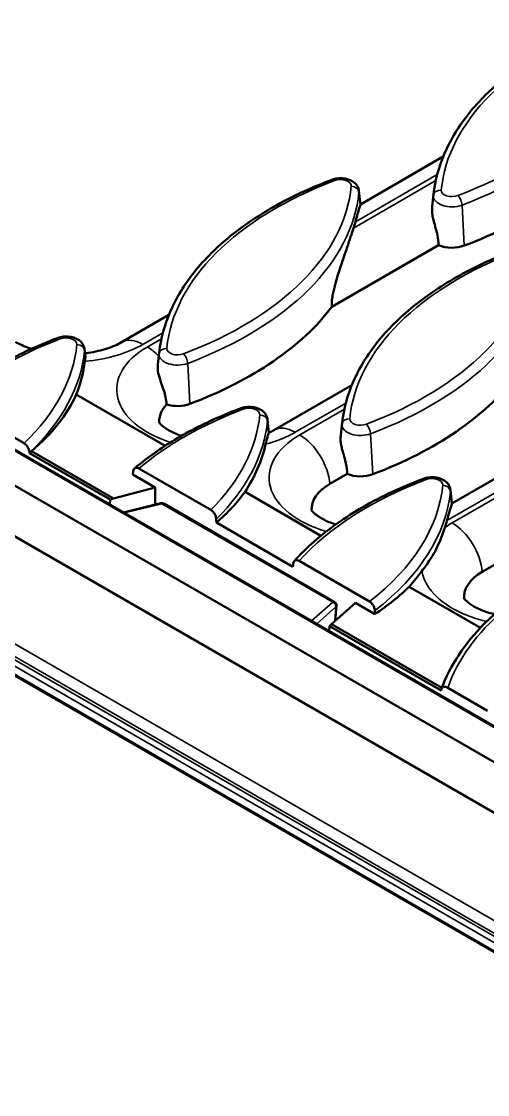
# Model space of a CAD drawing. Header units: millimetres. Extents: x 0 to 1485, y 0 to 1050.
# Drawn here: x 58.9 to 88.9, y 274.8 to 344 of the extents above; entities that cross this region are included whole.
import ezdxf

# ---------------------------------------------------------------- set-up
doc = ezdxf.new("R2010")
doc.units = ezdxf.units.MM
doc.header["$LTSCALE"] = 2.5
doc.layers.add('Sichtbar (ISO)', color=7, linetype='Continuous', lineweight=50)
doc.layers.add('Sichtbar schmal (ISO)', color=7, linetype='Continuous', lineweight=35)

msp = doc.modelspace()

# ---------------------------------------------------------------- linework, layer by layer
at = {"layer": 'Sichtbar (ISO)'}
for p, q in [((80.711, 332.161), (86.044, 335.241)), ((80.618, 333.029), (80.714, 332.133)), ((85.428, 332.813), (85.343, 332.026)), ((78.867, 325.554), (85.751, 329.528)), ((65.313, 323.272), (68.367, 325.035)), ((62.94, 322.823), (62.993, 322.332)), ((67.75, 322.607), (67.667, 321.831)), ((75.134, 317.602), (80.152, 320.499)), ((405.172, 116.161), (51.619, 320.286)), ((68.122, 316.592), (62.395, 319.899)), ((49.549, 319.15), (403.102, 115.026)), ((54.39, 319.439), (59.036, 316.756)), ((74.725, 318.287), (74.818, 317.421)), ((79.535, 318.071), (79.451, 317.284)), ((64.799, 313.204), (59.521, 316.251)), ((59.386, 316.162), (59.388, 316.124)), ((64.575, 313.129), (59.388, 316.124)), ((86.603, 312.883), (91.937, 315.962)), ((66.045, 314.75), (66.069, 314.957)), ((66.441, 315.135), (71.069, 312.463)), ((67.487, 313.918), (66.045, 314.75)), ((78.737, 314.138), (79.858, 314.786)), ((67.487, 313.918), (64.799, 313.204)), ((67.476, 312.801), (67.487, 313.918)), ((78.168, 310.792), (73.274, 313.618)), ((86.51, 313.751), (86.606, 312.855)), ((64.572, 312.807), (64.575, 313.129)), ((64.799, 313.204), (64.575, 313.129)), ((65.453, 312.298), (67.848, 312.893)), ((79.045, 306.509), (68.033, 312.867)), ((71.421, 311.867), (71.423, 311.829)), ((71.43, 311.641), (76.359, 308.796)), ((88.558, 308.468), (91.643, 310.249)), ((76.378, 308.968), (76.382, 309.003)), ((76.763, 309.176), (81.296, 306.558)), ((48.187, 307.69), (403.051, 102.809)), ((88.445, 304.859), (83.853, 307.51)), ((78.847, 305.093), (80.386, 306.471)), ((79.09, 305.311), (79.169, 306.272)), ((81.646, 305.743), (80.386, 306.471)), ((81.638, 305.969), (81.646, 305.743)), ((78.693, 304.654), (78.717, 304.964)), ((78.717, 304.964), (78.847, 305.093)), ((78.717, 304.964), (85.909, 300.812)), ((85.955, 300.99), (78.847, 305.093)), ((85.909, 300.812), (85.912, 300.847)), ((86.34, 300.992), (88.9, 299.514))]:
    msp.add_line(p, q, dxfattribs=at)
for centre, start, end in [((67.908, 312.65), 60, 103.95519), ((78.92, 306.293), 355.30307, 60)]:
    msp.add_arc(centre, 0.25, start, end, dxfattribs=at)
for centre, major_axis, ratio, start_param, end_param in [((73.844, 341.462), (-24.756, 0), 0.57735, 2.150508, 2.731215), ((56.167, 333.297), (24.538, 0), 0.57735, 6.094503, 6.123734), ((86.608, 330.208), (-1.456, 0), 0.57735, 0.941808, 2.150508), ((56.167, 331.256), (-24.756, 0), 0.57735, 2.150508, 2.731215), ((38.489, 323.091), (24.538, 0), 0.57735, 6.055891, 6.20909), ((67.952, 326.72), (-24.756, 0), 0.57735, 2.150508, 2.731215), ((38.597, 323.902), (24.445, -1.413), 0.534836, 5.769868, 6.081476), ((71.744, 318.175), (-4, 0), 0.57735, 5.790555, 6.318229), ((68.93, 320.002), (-1.456, 0), 0.57735, 1.061546, 2.150508), ((38.489, 323.499), (-24.494, 0), 0.57735, 2.59293, 2.603443), ((50.274, 318.555), (24.538, 0), 0.57735, 5.92724, 6.151315), ((80.715, 315.465), (-1.456, 0), 0.57735, 0.941808, 2.150508), ((50.382, 319.204), (24.463, -1.414), 0.534836, 5.778578, 5.952446), ((81.565, 312.505), (-4, 0), 0.57735, 5.497787, 6.318229), ((62.059, 314.019), (24.538, 0), 0.57735, 6.091814, 6.123755), ((62.059, 314.019), (-24.538, 0), 0.57735, 2.66421, 2.743231), ((91.386, 306.835), (-4, 0), 0.57735, 5.497787, 6.318229), ((62.167, 314.506), (24.48, -1.415), 0.534836, 5.662791, 5.830737)]:
    msp.add_ellipse(centre, major_axis=major_axis, ratio=ratio, start_param=start_param, end_param=end_param, dxfattribs=at)
for points, knots in [([(85.428, 332.813), (85.526, 333.722), (85.77, 334.624), (86.537, 336.376), (87.06, 337.225), (88.358, 338.845), (89.134, 339.614), (90.909, 341.052), (91.909, 341.72), (94.098, 342.934), (95.288, 343.481), (96.552, 343.959)], [2.4180978, 2.4180978, 2.4180978, 2.4180978, 2.6039342, 2.6039342, 2.7897706, 2.7897706, 2.9756069, 2.9756069, 3.1614433, 3.1614433, 3.3472796, 3.3472796, 3.3472796, 3.3472796]), ([(67.75, 322.607), (67.848, 323.516), (68.092, 324.418), (68.86, 326.17), (69.382, 327.019), (70.681, 328.638), (71.456, 329.408), (73.232, 330.846), (74.231, 331.514), (76.421, 332.728), (77.61, 333.275), (78.874, 333.753)], [2.4180978, 2.4180978, 2.4180978, 2.4180978, 2.6039342, 2.6039342, 2.7897706, 2.7897706, 2.9756069, 2.9756069, 3.1614433, 3.1614433, 3.3472796, 3.3472796, 3.3472796, 3.3472796]), ([(78.874, 333.753), (78.995, 333.799), (79.121, 333.827), (79.377, 333.855), (79.507, 333.854), (79.762, 333.822), (79.887, 333.792), (80.127, 333.697), (80.241, 333.632), (80.428, 333.466), (80.504, 333.372), (80.587, 333.187), (80.609, 333.109), (80.618, 333.029)], [3.34728, 3.34728, 3.34728, 3.34728, 3.742348, 3.742348, 4.136015, 4.136015, 4.530025, 4.530025, 4.924042, 4.924042, 5.243901, 5.243901, 5.435884, 5.435884, 5.435884, 5.435884]), ([(80.708, 332.107), (80.693, 332.071), (80.676, 332.026), (80.6, 331.796), (80.525, 331.525), (80.427, 331.171), (80.41, 331.111), (80.393, 331.048)], [0.635921, 0.635921, 0.635921, 0.635921, 0.7360198, 0.7360198, 1.0671166, 1.0671166, 1.1316401, 1.1316401, 1.1316401, 1.1316401]), ([(85.751, 329.528), (85.748, 329.735), (85.719, 329.959), (85.607, 330.484), (85.511, 330.788), (85.409, 331.181), (85.381, 331.294), (85.34, 331.516), (85.327, 331.625), (85.323, 331.781), (85.324, 331.839), (85.33, 331.896)], [1.754995, 1.754995, 1.754995, 1.754995, 1.892647, 1.892647, 2.0720945, 2.0720945, 2.1365308, 2.1365308, 2.2009671, 2.2009671, 2.2396712, 2.2396712, 2.2396712, 2.2396712]), ([(80.269, 330.64), (80.153, 330.289), (80.011, 329.865), (79.667, 328.846), (79.455, 328.236), (79.141, 327.225), (78.997, 326.735), (78.898, 326.166), (78.878, 326.028), (78.86, 325.773), (78.859, 325.655), (78.867, 325.554)], [3.562475, 3.562475, 3.562475, 3.562475, 3.924729, 3.924729, 4.355561, 4.355561, 4.625893, 4.625893, 4.702196, 4.702196, 4.773128, 4.773128, 4.773128, 4.773128]), ([(79.535, 318.071), (79.633, 318.98), (79.877, 319.882), (80.645, 321.633), (81.167, 322.483), (82.466, 324.102), (83.241, 324.872), (85.017, 326.31), (86.017, 326.977), (88.206, 328.192), (89.395, 328.739), (90.659, 329.217)], [2.4180978, 2.4180978, 2.4180978, 2.4180978, 2.6039342, 2.6039342, 2.7897706, 2.7897706, 2.9756069, 2.9756069, 3.1614433, 3.1614433, 3.3472796, 3.3472796, 3.3472796, 3.3472796]), ([(54.098, 319.44), (54.47, 319.769), (54.865, 320.088), (55.697, 320.706), (56.134, 321.004), (57.048, 321.578), (57.525, 321.853), (58.516, 322.38), (59.029, 322.632), (60.089, 323.109), (60.635, 323.335), (61.197, 323.547)], [2.9348408, 2.9348408, 2.9348408, 2.9348408, 3.0173285, 3.0173285, 3.0998163, 3.0998163, 3.1823041, 3.1823041, 3.2647919, 3.2647919, 3.3472796, 3.3472796, 3.3472796, 3.3472796]), ([(58.495, 323.294), (58.605, 323.229), (58.731, 323.162), (59.012, 323.033), (59.165, 322.971), (59.391, 322.891), (59.453, 322.871), (59.516, 322.851)], [4.6979179, 4.6979179, 4.6979179, 4.6979179, 4.824411, 4.824411, 4.950904, 4.950904, 4.9967747, 4.9967747, 4.9967747, 4.9967747]), ([(61.197, 323.547), (61.317, 323.592), (61.443, 323.621), (61.699, 323.648), (61.829, 323.647), (62.084, 323.616), (62.21, 323.586), (62.449, 323.491), (62.564, 323.426), (62.75, 323.26), (62.826, 323.166), (62.909, 322.98), (62.931, 322.903), (62.94, 322.823)], [3.34728, 3.34728, 3.34728, 3.34728, 3.742348, 3.742348, 4.136015, 4.136015, 4.530025, 4.530025, 4.924042, 4.924042, 5.243901, 5.243901, 5.435884, 5.435884, 5.435884, 5.435884]), ([(62.968, 322.563), (63.039, 322.571), (63.109, 322.58), (63.398, 322.623), (63.611, 322.663), (64.019, 322.757), (64.213, 322.812), (64.577, 322.931), (64.746, 322.996), (65.054, 323.131), (65.192, 323.202), (65.313, 323.272)], [5.7028868, 5.7028868, 5.7028868, 5.7028868, 5.7455387, 5.7455387, 5.8799504, 5.8799504, 6.014362, 6.014362, 6.1487737, 6.1487737, 6.2831853, 6.2831853, 6.2831853, 6.2831853]), ([(62.993, 322.332), (62.995, 322.312), (62.994, 322.291), (62.991, 322.269), (62.991, 322.269), (62.991, 322.269)], [-0.124689, -0.124689, -0.124689, -0.124689, -0.09496697, -0.09496697, -0.09481806, -0.09481806, -0.09481806, -0.09481806]), ([(68.22, 319.267), (68.207, 319.578), (68.135, 319.876), (67.968, 320.408), (67.877, 320.642), (67.735, 321.067), (67.684, 321.247), (67.648, 321.519), (67.645, 321.616), (67.654, 321.708)], [-0.5933631, -0.5933631, -0.5933631, -0.5933631, -0.4453286, -0.4453286, -0.3155951, -0.3155951, -0.2024793, -0.2024793, -0.1343863, -0.1343863, -0.1343863, -0.1343863]), ([(66.154, 315.138), (66.519, 315.447), (66.903, 315.747), (67.711, 316.327), (68.134, 316.607), (69.015, 317.148), (69.473, 317.407), (70.423, 317.905), (70.914, 318.142), (71.926, 318.594), (72.447, 318.809), (72.982, 319.011)], [2.9545638, 2.9545638, 2.9545638, 2.9545638, 3.033107, 3.033107, 3.1116502, 3.1116502, 3.1901933, 3.1901933, 3.2687365, 3.2687365, 3.3472796, 3.3472796, 3.3472796, 3.3472796]), ([(72.982, 319.011), (73.102, 319.056), (73.229, 319.085), (73.485, 319.112), (73.614, 319.111), (73.869, 319.08), (73.995, 319.05), (74.234, 318.955), (74.349, 318.89), (74.535, 318.724), (74.611, 318.63), (74.694, 318.444), (74.717, 318.367), (74.725, 318.287)], [3.34728, 3.34728, 3.34728, 3.34728, 3.742348, 3.742348, 4.136015, 4.136015, 4.530025, 4.530025, 4.924042, 4.924042, 5.243901, 5.243901, 5.435884, 5.435884, 5.435884, 5.435884]), ([(67.73, 318.122), (67.73, 318.122), (67.73, 318.121), (67.741, 318.101), (67.788, 318.029), (67.998, 317.836), (68.147, 317.722), (68.55, 317.488), (68.805, 317.368), (69.125, 317.252), (69.15, 317.243), (69.176, 317.234)], [4.1990628, 4.1990628, 4.1990628, 4.1990628, 4.23945, 4.23945, 4.4873145, 4.4873145, 4.7090489, 4.7090489, 4.9374091, 4.9374091, 4.9570769, 4.9570769, 4.9570769, 4.9570769]), ([(74.811, 317.4), (74.786, 317.354), (74.759, 317.283), (74.689, 317.062), (74.646, 316.898), (74.599, 316.692)], [-0.3854606, -0.3854606, -0.3854606, -0.3854606, -0.2155039, -0.2155039, 0, 0, 0, 0]), ([(74.816, 317.437), (74.832, 317.444), (74.848, 317.452), (74.888, 317.471), (74.912, 317.483), (74.959, 317.506), (74.982, 317.518), (75.027, 317.542), (75.049, 317.554), (75.093, 317.578), (75.114, 317.59), (75.134, 317.602)], [6.1772271, 6.1772271, 6.1772271, 6.1772271, 6.1917517, 6.1917517, 6.2146101, 6.2146101, 6.2374685, 6.2374685, 6.2603269, 6.2603269, 6.2831853, 6.2831853, 6.2831853, 6.2831853]), ([(79.858, 314.786), (79.855, 314.993), (79.826, 315.217), (79.714, 315.742), (79.619, 316.046), (79.516, 316.438), (79.489, 316.552), (79.448, 316.774), (79.435, 316.883), (79.43, 317.038), (79.432, 317.096), (79.437, 317.153)], [1.754995, 1.754995, 1.754995, 1.754995, 1.892647, 1.892647, 2.0720945, 2.0720945, 2.1365308, 2.1365308, 2.2009671, 2.2009671, 2.2396712, 2.2396712, 2.2396712, 2.2396712]), ([(59.036, 316.756), (59.082, 316.73), (59.135, 316.687), (59.217, 316.598), (59.26, 316.538), (59.321, 316.427), (59.349, 316.358), (59.376, 316.256), (59.384, 316.206), (59.386, 316.162)], [0.450714, 0.450714, 0.450714, 0.450714, 0.4892204, 0.4892204, 0.5274036, 0.5274036, 0.5649363, 0.5649363, 0.5932667, 0.5932667, 0.5932667, 0.5932667]), ([(66.069, 314.957), (66.074, 314.998), (66.085, 315.037), (66.118, 315.104), (66.149, 315.139), (66.214, 315.177), (66.26, 315.186), (66.344, 315.178), (66.397, 315.16), (66.441, 315.135)], [0.0084411, 0.0084411, 0.0084411, 0.0084411, 0.0368634, 0.0368634, 0.0738438, 0.0738438, 0.1111989, 0.1111989, 0.149072, 0.149072, 0.149072, 0.149072]), ([(76.447, 309.164), (76.838, 309.596), (77.266, 310.016), (78.192, 310.827), (78.69, 311.217), (79.749, 311.965), (80.31, 312.323), (81.491, 313.003), (82.111, 313.324), (83.401, 313.929), (84.073, 314.212), (84.767, 314.475)], [2.8373098, 2.8373098, 2.8373098, 2.8373098, 2.9393038, 2.9393038, 3.0412977, 3.0412977, 3.1432917, 3.1432917, 3.2452857, 3.2452857, 3.3472796, 3.3472796, 3.3472796, 3.3472796]), ([(84.767, 314.475), (84.887, 314.52), (85.014, 314.549), (85.27, 314.576), (85.399, 314.575), (85.655, 314.544), (85.78, 314.514), (86.019, 314.419), (86.134, 314.354), (86.32, 314.188), (86.396, 314.094), (86.48, 313.908), (86.502, 313.831), (86.51, 313.751)], [3.34728, 3.34728, 3.34728, 3.34728, 3.742348, 3.742348, 4.136015, 4.136015, 4.530025, 4.530025, 4.924042, 4.924042, 5.243901, 5.243901, 5.435884, 5.435884, 5.435884, 5.435884]), ([(86.6, 312.828), (86.585, 312.793), (86.569, 312.748), (86.492, 312.518), (86.418, 312.246), (86.324, 311.906), (86.311, 311.861), (86.298, 311.814)], [0.635921, 0.635921, 0.635921, 0.635921, 0.7360198, 0.7360198, 1.0671166, 1.0671166, 1.1163371, 1.1163371, 1.1163371, 1.1163371]), ([(71.069, 312.463), (71.115, 312.436), (71.168, 312.393), (71.25, 312.304), (71.294, 312.243), (71.356, 312.132), (71.384, 312.063), (71.411, 311.961), (71.419, 311.911), (71.421, 311.867)], [0.4518786, 0.4518786, 0.4518786, 0.4518786, 0.4906525, 0.4906525, 0.5290175, 0.5290175, 0.5666096, 0.5666096, 0.5948825, 0.5948825, 0.5948825, 0.5948825]), ([(77.551, 312.452), (77.551, 312.452), (77.551, 312.451), (77.561, 312.433), (77.605, 312.364), (77.808, 312.174), (77.955, 312.061), (78.352, 311.827), (78.605, 311.707), (78.969, 311.573), (79.044, 311.547), (79.122, 311.522)], [4.1990628, 4.1990628, 4.1990628, 4.1990628, 4.2364334, 4.2364334, 4.4812813, 4.4812813, 4.7031998, 4.7031998, 4.9311911, 4.9311911, 4.9880543, 4.9880543, 4.9880543, 4.9880543]), ([(86.149, 311.324), (86.096, 311.166), (86.039, 311.001), (85.922, 310.683), (85.861, 310.528), (85.71, 310.171), (85.619, 309.979), (85.412, 309.595), (85.303, 309.417), (85.025, 308.998), (84.855, 308.77), (84.675, 308.523)], [-0.9982078, -0.9982078, -0.9982078, -0.9982078, -0.8333139, -0.8333139, -0.6827434, -0.6827434, -0.482162, -0.482162, -0.2785039, -0.2785039, 0, 0, 0, 0]), ([(85.929, 300.921), (86.202, 301.667), (86.576, 302.397), (87.509, 303.807), (88.069, 304.488), (89.359, 305.784), (90.089, 306.4), (91.7, 307.555), (92.582, 308.094), (94.475, 309.085), (95.487, 309.536), (96.552, 309.938)], [2.5646578, 2.5646578, 2.5646578, 2.5646578, 2.7211822, 2.7211822, 2.8777066, 2.8777066, 3.0342309, 3.0342309, 3.1907553, 3.1907553, 3.3472796, 3.3472796, 3.3472796, 3.3472796]), ([(76.382, 309.003), (76.386, 309.043), (76.397, 309.082), (76.43, 309.149), (76.462, 309.184), (76.528, 309.221), (76.575, 309.23), (76.661, 309.222), (76.716, 309.202), (76.763, 309.176)], [0.0084389, 0.0084389, 0.0084389, 0.0084389, 0.036503, 0.036503, 0.0735514, 0.0735514, 0.111672, 0.111672, 0.1510692, 0.1510692, 0.1510692, 0.1510692]), ([(81.296, 306.558), (81.341, 306.532), (81.392, 306.49), (81.472, 306.403), (81.515, 306.343), (81.574, 306.234), (81.602, 306.165), (81.628, 306.063), (81.636, 306.013), (81.638, 305.969)], [0.446575, 0.446575, 0.446575, 0.446575, 0.4841136, 0.4841136, 0.5216137, 0.5216137, 0.5589057, 0.5589057, 0.5874452, 0.5874452, 0.5874452, 0.5874452]), ([(87.372, 306.782), (87.372, 306.782), (87.372, 306.78), (87.387, 306.755), (87.439, 306.677), (87.666, 306.475), (87.822, 306.36), (88.237, 306.125), (88.499, 306.005), (88.97, 305.84), (89.153, 305.785), (89.346, 305.736)], [4.1990628, 4.1990628, 4.1990628, 4.1990628, 4.2466447, 4.2466447, 4.501704, 4.501704, 4.7231164, 4.7231164, 4.9523828, 4.9523828, 5.0825039, 5.0825039, 5.0825039, 5.0825039]), ([(85.912, 300.847), (85.916, 300.885), (85.927, 300.921), (85.96, 300.986), (85.994, 301.019), (86.066, 301.055), (86.119, 301.061), (86.219, 301.049), (86.285, 301.024), (86.34, 300.992)], [0.0084336, 0.0084336, 0.0084336, 0.0084336, 0.0349387, 0.0349387, 0.0725438, 0.0725438, 0.1145432, 0.1145432, 0.1614949, 0.1614949, 0.1614949, 0.1614949])]:
    msp.add_open_spline(points, degree=3, knots=knots, dxfattribs=at)
for points in [[(80.714, 332.133), (80.715, 332.127), (80.713, 332.118), (80.708, 332.107)], [(85.33, 331.896), (85.334, 331.939), (85.339, 331.983), (85.343, 332.026)], [(62.991, 322.269), (62.981, 322.203), (62.97, 322.127), (62.959, 322.042)], [(67.654, 321.708), (67.658, 321.749), (67.663, 321.79), (67.667, 321.831)], [(74.818, 317.421), (74.819, 317.416), (74.816, 317.409), (74.811, 317.4)], [(79.437, 317.153), (79.442, 317.197), (79.446, 317.241), (79.451, 317.284)], [(86.606, 312.855), (86.607, 312.848), (86.605, 312.839), (86.6, 312.828)], [(86.298, 311.814), (86.294, 311.799), (86.29, 311.785), (86.286, 311.77)]]:
    msp.add_open_spline(points, degree=3, dxfattribs=at)
for points, weights in [([(71.423, 311.829), (71.426, 311.735), (71.43, 311.641)], [1, 1.00000081006, 1.00000152058]), ([(76.359, 308.796), (76.368, 308.882), (76.378, 308.968)], [1.00000156606, 1.00000083418, 1])]:
    msp.add_rational_spline(points, weights, degree=2, dxfattribs=at)
at = {"layer": 'Sichtbar schmal (ISO)'}
for p, q in [((85.57, 333.701), (80.269, 330.64)), ((80.393, 331.048), (85.662, 334.09)), ((80.708, 332.107), (80.618, 332.948)), ((85.33, 331.896), (85.42, 332.731)), ((87.405, 329.504), (87.259, 332.118)), ((66.688, 323.136), (67.985, 323.884)), ((67.892, 323.495), (66.979, 322.967)), ((62.991, 322.269), (62.94, 322.742)), ((67.654, 321.708), (67.742, 322.525)), ((69.728, 319.298), (69.582, 321.912)), ((51.494, 320.273), (405.047, 116.149)), ((76.509, 317.465), (79.77, 319.348)), ((79.678, 318.959), (76.8, 317.297)), ((74.811, 317.4), (74.726, 318.206)), ((79.437, 317.153), (79.527, 317.989)), ((81.513, 314.762), (81.367, 317.376)), ((48.842, 316.26), (402.395, 112.135)), ((402.404, 112.205), (48.851, 316.329)), ((86.33, 311.795), (91.555, 314.812)), ((91.463, 314.422), (86.621, 311.627)), ((86.6, 312.828), (86.511, 313.67)), ((65.513, 312.264), (67.924, 312.863)), ((67.924, 312.863), (78.935, 306.505)), ((48.842, 309.353), (402.395, 105.228)), ((401.865, 104.514), (48.312, 308.638)), ((48.488, 308.74), (402.042, 104.616)), ((48.135, 308.332), (401.688, 104.208)), ((401.688, 103.68), (48.135, 307.804)), ((78.935, 306.505), (77.567, 305.304)), ((77.895, 305.115), (79.135, 306.203)), ((79.135, 306.203), (79.06, 305.284))]:
    msp.add_line(p, q, dxfattribs=at)
for centre, major_axis, ratio, start_param, end_param in [((109.871, 332.311), (-23.992, 0), 0.57735, 5.2921, 6.227073), ((73.844, 344.32), (23.992, 0), 0.57735, 5.2921, 6.227073), ((73.844, 343.947), (24.49, 0), 0.57735, 5.2921, 6.227073), ((92.193, 322.105), (-23.992, 0), 0.57735, 5.2921, 6.227073), ((79.051, 333.285), (-0.177, 0.468), 0.447262, 5.581488, 6.283185), ((79.43, 333.359), (0.692, 0), 0.57735, 6.227073, 8.433693), ((56.167, 334.114), (23.992, 0), 0.57735, 5.2921, 6.227073), ((56.167, 333.741), (24.49, 0), 0.57735, 5.2921, 6.227073), ((80.121, 332.929), (0.498, -0.048), 0.815212, 0.166414, 1.649944), ((79.43, 332.987), (1.19, 0), 0.57735, 6.227073, 6.345089), ((85.917, 332.68), (-0.498, 0.048), 0.815212, 4.791537, 6.275066), ((86.608, 333.065), (-0.692, 0), 0.57735, 6.227073, 8.433693), ((86.608, 332.693), (-1.19, 0), 0.57735, 6.227073, 8.433693), ((109.871, 331.938), (-24.49, 0), 0.57735, 6.221282, 6.227073), ((86.987, 332.323), (0.177, -0.468), 0.447262, 0.956366, 2.439895), ((103.978, 317.569), (-23.992, 0), 0.57735, 5.2921, 6.227073), ((67.952, 329.578), (23.992, 0), 0.57735, 5.2921, 6.227073), ((67.952, 329.205), (24.49, 0), 0.57735, 5.2921, 6.227073), ((74.516, 311.899), (23.992, 0), 0.57735, 2.150508, 2.565972), ((61.373, 323.079), (-0.177, 0.468), 0.447262, 5.581488, 6.283185), ((61.752, 323.153), (0.692, 0), 0.57735, 6.227073, 8.433693), ((66.688, 320.89), (-1.375, 2.382), 0.57735, 5.497787, 6.283185), ((38.489, 323.907), (23.992, 0), 0.57735, 5.740698, 6.227073), ((38.489, 323.535), (24.49, 0), 0.57735, 5.734656, 6.227073), ((62.443, 322.722), (0.498, -0.048), 0.815212, 0.166414, 1.649944), ((61.752, 322.78), (1.19, 0), 0.57735, 6.227073, 6.345089), ((61.923, 325.887), (6.739, 0), 0.57735, 4.866701, 5.497787), ((71.744, 320.216), (-6.739, 0), 0.57735, 5.497787, 7.347093), ((66.979, 320.722), (-1.375, 2.382), 0.57735, 5.104655, 5.497787), ((68.93, 322.487), (-1.19, 0), 0.57735, 6.227073, 8.433693), ((68.239, 322.473), (-0.498, 0.048), 0.815212, 4.791537, 6.275066), ((92.193, 321.732), (-24.49, 0), 0.57735, 6.221282, 6.227073), ((68.93, 322.859), (-0.692, 0), 0.57735, 6.227073, 8.433693), ((69.309, 322.117), (0.177, -0.468), 0.447262, 0.956366, 2.439895), ((73.158, 318.543), (-0.177, 0.468), 0.447262, 5.581488, 6.283185), ((73.537, 318.617), (0.692, 0), 0.57735, 6.227073, 8.433693), ((86.301, 307.363), (23.992, 0), 0.57735, 2.150508, 2.54589), ((50.274, 319.371), (23.992, 0), 0.57735, 5.761029, 6.227073), ((74.228, 318.186), (0.498, -0.048), 0.815212, 0.166414, 1.649944), ((80.024, 317.937), (-0.498, 0.048), 0.815212, 4.791537, 6.275066), ((80.715, 318.323), (-0.692, 0), 0.57735, 6.227073, 8.433693), ((50.274, 318.999), (24.49, 0), 0.57735, 5.754542, 6.227073), ((73.537, 318.244), (1.19, 0), 0.57735, 6.227073, 6.345089), ((76.509, 315.22), (-1.375, 2.382), 0.57735, 5.497787, 6.283185), ((80.715, 317.951), (-1.19, 0), 0.57735, 6.227073, 8.433693), ((103.978, 317.196), (-24.49, 0), 0.57735, 6.221282, 6.227073), ((81.094, 317.581), (0.177, -0.468), 0.447262, 0.956366, 2.439895), ((81.565, 314.546), (-6.739, 0), 0.57735, 5.497787, 7.385446), ((71.744, 320.216), (6.739, 0), 0.57735, 5.149759, 5.497787), ((76.8, 315.052), (-1.375, 2.382), 0.57735, 4.018026, 5.497787), ((98.086, 302.826), (23.992, 0), 0.57735, 2.150508, 2.665439), ((84.944, 314.007), (-0.177, 0.468), 0.447262, 5.581488, 6.283185), ((85.323, 314.081), (0.692, 0), 0.57735, 6.227073, 8.433693), ((62.059, 314.835), (23.992, 0), 0.57735, 5.642726, 6.227073), ((62.059, 314.463), (24.49, 0), 0.57735, 5.638771, 6.227073), ((86.013, 313.65), (0.498, -0.048), 0.815212, 0.166414, 1.649944), ((85.323, 313.708), (1.19, 0), 0.57735, 6.227073, 6.345089), ((67.908, 312.65), (-0.06, 0.243), 0.450114, 5.654924, 6.283185), ((67.908, 312.65), (0.125, 0.217), 0.57735, 0, 0.698132), ((91.386, 308.876), (-6.739, 0), 0.57735, 5.497787, 5.602641), ((81.565, 314.546), (6.739, 0), 0.57735, 5.488453, 5.497787), ((86.33, 309.55), (-1.375, 2.382), 0.57735, 5.497787, 5.51447), ((86.621, 309.382), (-1.375, 2.382), 0.57735, 4.018026, 5.497787), ((109.871, 298.29), (-23.992, 0), 0.57735, 5.2921, 6.08685), ((91.386, 308.876), (-6.739, 0), 0.57735, 0.090812, 1.185079), ((78.92, 306.293), (0.125, 0.217), 0.57735, 0, 0.698132), ((78.92, 306.293), (-0.165, 0.188), 0.756108, 3.717439, 5.352632), ((78.92, 306.293), (0.249, -0.02), 0.627077, 5.808, 6.283185)]:
    msp.add_ellipse(centre, major_axis=major_axis, ratio=ratio, start_param=start_param, end_param=end_param, dxfattribs=at)

doc.saveas('drawing.dxf')
